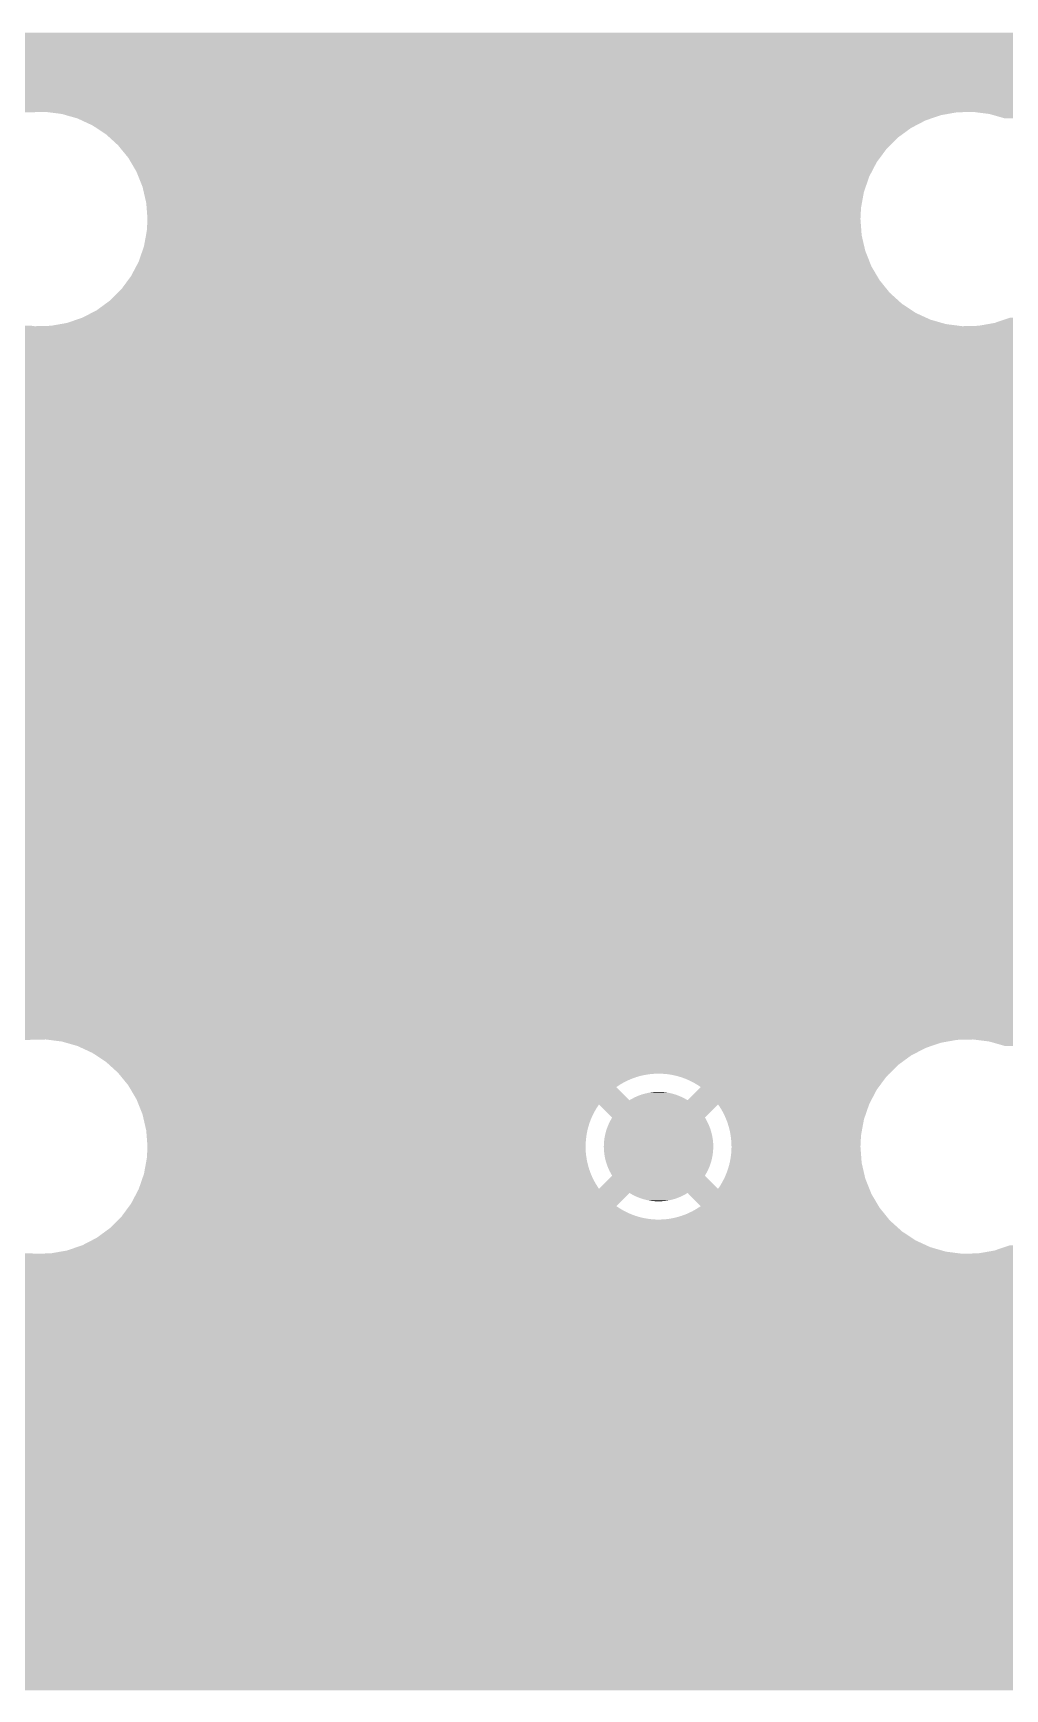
# Model space of a CAD drawing. Extents: x 295 to 953, y 10 to 290.
# Drawn here: x 586.59 to 607.34, y 219.27 to 254.63 of the extents above; entities that cross this region are included whole.
import ezdxf

# ---------------------------------------------------------------- set-up
doc = ezdxf.new("R2010")
doc.units = 0
doc.header["$LTSCALE"] = 5
doc.header["$MEASUREMENT"] = 0
doc.layers.add('GND1', color=7, linetype='CONTINUOUS')

msp = doc.modelspace()

# ---------------------------------------------------------------- linework, layer by layer
at = {"layer": 'GND1'}
for points in [[(524.78, 254.62), (524.78, 254.646), (636.612, 254.62), (636.699, 254.646)], [(524.78, 254.59), (524.78, 254.62), (636.526, 254.59), (636.612, 254.62)], [(524.78, 254.554), (524.78, 254.59), (636.443, 254.554), (636.526, 254.59)], [(524.78, 254.514), (524.78, 254.554), (636.362, 254.514), (636.443, 254.554)], [(524.78, 254.469), (524.78, 254.514), (636.283, 254.469), (636.362, 254.514)], [(524.78, 254.42), (524.78, 254.469), (636.207, 254.42), (636.283, 254.469)], [(524.78, 254.409), (524.78, 254.42), (636.192, 254.409), (636.207, 254.42)], [(524.78, 254.128), (524.78, 254.409), (636.473, 254.128), (636.192, 254.409)], [(524.78, 254.109), (524.78, 254.128), (658.435, 254.109), (658.591, 254.128)], [(524.78, 254.04), (524.78, 254.109), (658.171, 254.04), (658.435, 254.109)], [(524.78, 253.965), (524.78, 254.04), (635.773, 253.965), (635.823, 254.04)], [(524.78, 253.887), (524.78, 253.965), (635.727, 253.887), (635.773, 253.965)], [(524.78, 253.806), (524.78, 253.887), (635.685, 253.806), (635.727, 253.887)], [(524.78, 253.723), (524.78, 253.806), (635.649, 253.723), (635.685, 253.806)], [(524.78, 253.638), (524.78, 253.723), (635.617, 253.638), (635.649, 253.723)], [(524.78, 253.551), (524.78, 253.638), (635.591, 253.551), (635.617, 253.638)], [(524.78, 253.487), (524.78, 253.551), (635.575, 253.487), (635.591, 253.551)], [(539.087, 253.463), (538.963, 253.487), (635.569, 253.463), (635.575, 253.487)], [(539.208, 253.439), (539.087, 253.463), (635.565, 253.439), (635.569, 253.463)], [(539.36, 253.373), (539.208, 253.439), (635.553, 253.373), (635.565, 253.439)], [(539.437, 253.341), (539.36, 253.373), (635.549, 253.341), (635.553, 253.373)], [(539.517, 253.283), (539.437, 253.341), (635.542, 253.283), (635.549, 253.341)], [(539.64, 253.196), (539.517, 253.283), (635.536, 253.196), (635.542, 253.283)], [(539.643, 253.193), (539.64, 253.196), (635.536, 253.193), (635.536, 253.196)], [(539.726, 253.102), (539.643, 253.193), (635.536, 253.102), (635.536, 253.193)], [(539.808, 253.012), (539.726, 253.102), (635.54, 253.012), (635.536, 253.102)], [(539.844, 252.95), (539.809, 253.012), (635.547, 252.95), (635.54, 253.012)], [(573.714, 252.942), (573.65, 252.95), (586.51, 252.942), (586.858, 252.95)], [(586.922, 252.942), (586.858, 252.95), (606.322, 252.942), (606.67, 252.95)], [(587.202, 252.906), (586.922, 252.942), (606.119, 252.906), (606.322, 252.942)], [(587.288, 252.881), (587.202, 252.906), (605.98, 252.881), (606.119, 252.906)], [(587.537, 252.81), (587.288, 252.881), (605.77, 252.81), (605.98, 252.881)], [(606.894, 252.921), (606.67, 252.95), (635.55, 252.921), (635.547, 252.95)], [(607.014, 252.906), (606.894, 252.921), (635.553, 252.906), (635.55, 252.921)], [(607.272, 252.832), (607.014, 252.906), (635.566, 252.832), (635.553, 252.906)], [(587.625, 252.769), (587.537, 252.81), (605.65, 252.769), (605.77, 252.81)], [(587.852, 252.664), (587.625, 252.769), (605.449, 252.664), (605.65, 252.769)], [(587.936, 252.609), (587.852, 252.664), (605.342, 252.609), (605.449, 252.664)], [(588.142, 252.473), (587.936, 252.609), (605.156, 252.473), (605.342, 252.609)], [(607.349, 252.81), (607.272, 252.832), (635.571, 252.81), (635.566, 252.832)], [(588.219, 252.404), (588.142, 252.473), (605.061, 252.404), (605.156, 252.473)], [(588.4, 252.239), (588.219, 252.404), (604.896, 252.239), (605.061, 252.404)], [(588.466, 252.158), (588.4, 252.239), (604.815, 252.158), (604.896, 252.239)], [(588.62, 251.97), (588.466, 252.158), (604.676, 251.97), (604.815, 252.158)], [(588.674, 251.879), (588.62, 251.97), (604.608, 251.879), (604.676, 251.97)], [(588.796, 251.67), (588.674, 251.879), (604.499, 251.67), (604.608, 251.879)], [(588.836, 251.571), (588.796, 251.67), (604.447, 251.571), (604.499, 251.67)], [(588.925, 251.347), (588.836, 251.571), (604.37, 251.347), (604.447, 251.571)], [(588.949, 251.242), (588.925, 251.347), (604.333, 251.242), (604.37, 251.347)], [(589.003, 251.009), (588.949, 251.242), (604.291, 251.009), (604.333, 251.242)], [(589.012, 250.9), (589.003, 251.009), (604.271, 250.9), (604.291, 251.009)], [(589.03, 250.662), (589.012, 250.9), (604.259, 250.662), (604.271, 250.9)], [(588.998, 250.315), (589.017, 250.424), (604.285, 250.315), (604.277, 250.424)], [(589.017, 250.424), (589.03, 250.662), (604.277, 250.424), (604.259, 250.662)], [(588.919, 249.976), (588.955, 250.082), (604.364, 249.976), (604.339, 250.082)], [(588.955, 250.082), (588.998, 250.315), (604.339, 250.082), (604.285, 250.315)], [(588.79, 249.653), (588.842, 249.753), (604.492, 249.653), (604.453, 249.753)], [(588.842, 249.753), (588.919, 249.976), (604.453, 249.753), (604.364, 249.976)], [(588.474, 249.165), (588.613, 249.354), (604.822, 249.165), (604.669, 249.354)], [(588.613, 249.354), (588.68, 249.445), (604.669, 249.354), (604.615, 249.445)], [(588.68, 249.445), (588.79, 249.653), (604.615, 249.445), (604.492, 249.653)], [(588.227, 248.92), (588.392, 249.084), (605.07, 248.92), (604.888, 249.084)], [(588.392, 249.084), (588.474, 249.165), (604.888, 249.084), (604.822, 249.165)], [(587.638, 248.554), (587.84, 248.659), (605.664, 248.554), (605.436, 248.659)], [(587.84, 248.659), (587.947, 248.715), (605.436, 248.659), (605.352, 248.715)], [(587.947, 248.715), (588.133, 248.851), (605.352, 248.715), (605.146, 248.851)], [(588.133, 248.851), (588.227, 248.92), (605.146, 248.851), (605.07, 248.92)], [(531.002, 248.138), (530.905, 248.373), (617.137, 248.138), (617.286, 248.373)], [(573.411, 248.373), (573.759, 248.382), (586.619, 248.373), (586.555, 248.382)], [(586.619, 248.373), (586.967, 248.382), (606.431, 248.373), (606.367, 248.382)], [(586.967, 248.382), (587.17, 248.418), (606.367, 248.382), (606.086, 248.418)], [(587.17, 248.418), (587.309, 248.442), (606.086, 248.418), (606, 248.442)], [(587.309, 248.442), (587.519, 248.514), (606, 248.442), (605.752, 248.514)], [(587.519, 248.514), (587.638, 248.554), (605.752, 248.514), (605.664, 248.554)], [(606.431, 248.373), (606.779, 248.382), (617.286, 248.373), (617.291, 248.382)], [(606.779, 248.382), (607.121, 248.442), (617.291, 248.382), (617.329, 248.442)], [(607.121, 248.442), (607.271, 248.493), (617.329, 248.442), (617.361, 248.493)], [(607.271, 248.493), (607.45, 248.554), (617.361, 248.493), (617.412, 248.554)], [(531.008, 248.124), (531.002, 248.138), (617.13, 248.124), (617.137, 248.138)], [(531.086, 247.795), (531.008, 248.124), (616.977, 247.795), (617.13, 248.124)], [(531.089, 247.758), (531.086, 247.795), (616.959, 247.758), (616.977, 247.795)], [(531.113, 247.459), (531.089, 247.758), (616.863, 247.459), (616.959, 247.758)], [(531.082, 247.096), (531.104, 247.358), (616.781, 247.096), (616.83, 247.358)], [(531.104, 247.358), (531.113, 247.459), (616.83, 247.358), (616.863, 247.459)], [(530.999, 246.768), (531.044, 246.945), (616.741, 246.768), (616.752, 246.945)], [(531.044, 246.945), (531.082, 247.096), (616.752, 246.945), (616.781, 247.096)], [(530.867, 246.458), (530.899, 246.534), (616.732, 246.458), (616.727, 246.534)], [(530.899, 246.534), (530.999, 246.768), (616.727, 246.534), (616.741, 246.768)], [(530.638, 246.115), (530.688, 246.172), (616.753, 246.115), (616.75, 246.172)], [(530.688, 246.172), (530.867, 246.458), (616.75, 246.172), (616.732, 246.458)], [(530.21, 245.703), (530.466, 245.918), (616.832, 245.703), (616.791, 245.918)], [(530.466, 245.918), (530.638, 246.115), (616.791, 245.918), (616.753, 246.115)], [(529.605, 245.4), (529.918, 245.527), (616.931, 245.4), (616.889, 245.527)], [(529.918, 245.527), (530.207, 245.701), (616.889, 245.527), (616.833, 245.701)], [(530.207, 245.701), (530.21, 245.703), (616.833, 245.701), (616.832, 245.703)], [(524.78, 244.923), (524.78, 245.299), (617.141, 244.923), (616.964, 245.299)], [(528.94, 245.299), (528.993, 245.303), (616.964, 245.299), (616.962, 245.303)], [(528.993, 245.303), (529.276, 245.324), (616.962, 245.303), (616.955, 245.324)], [(529.276, 245.324), (529.605, 245.4), (616.955, 245.324), (616.931, 245.4)], [(524.78, 244.569), (524.78, 244.923), (617.366, 244.569), (617.141, 244.923)], [(524.78, 244.245), (524.78, 244.569), (617.634, 244.245), (617.366, 244.569)], [(524.78, 243.958), (524.78, 244.245), (617.94, 243.958), (617.634, 244.245)], [(524.78, 243.845), (524.78, 243.958), (618.096, 243.845), (617.94, 243.958)], [(582.938, 243.809), (582.665, 243.845), (618.146, 243.809), (618.096, 243.845)], [(583.199, 243.721), (582.938, 243.809), (618.268, 243.721), (618.146, 243.809)], [(583.215, 243.712), (583.199, 243.721), (618.28, 243.712), (618.268, 243.721)], [(583.439, 243.585), (583.215, 243.712), (618.511, 243.585), (618.28, 243.712)], [(583.526, 243.509), (583.439, 243.585), (618.648, 243.509), (618.511, 243.585)], [(583.648, 243.405), (583.526, 243.509), (618.912, 243.405), (618.648, 243.509)], [(583.688, 243.355), (583.648, 243.405), (619.039, 243.355), (618.912, 243.405)], [(583.77, 243.251), (583.688, 243.355), (619.446, 243.251), (619.039, 243.355)], [(583.812, 243.199), (583.77, 243.251), (619.863, 243.199), (619.446, 243.251)], [(583.819, 243.19), (583.812, 243.199), (644.055, 243.19), (644.049, 243.199)], [(583.829, 243.171), (583.819, 243.19), (644.067, 243.171), (644.055, 243.19)], [(583.837, 243.156), (583.829, 243.171), (644.078, 243.156), (644.067, 243.171)], [(583.869, 243.094), (583.837, 243.156), (656.044, 243.094), (656.063, 243.156)], [(583.882, 243.068), (583.869, 243.094), (656.038, 243.068), (656.044, 243.094)], [(583.946, 242.945), (583.882, 243.068), (644.605, 242.945), (644.728, 243.068)], [(583.993, 242.787), (583.946, 242.945), (644.447, 242.787), (644.605, 242.945)], [(584.008, 242.737), (583.993, 242.787), (644.522, 242.737), (644.447, 242.787)], [(584.021, 242.691), (584.008, 242.737), (644.6, 242.691), (644.522, 242.737)], [(584.024, 242.681), (584.021, 242.691), (644.619, 242.681), (644.6, 242.691)], [(584.027, 242.649), (584.024, 242.681), (644.681, 242.649), (644.619, 242.681)], [(584.031, 242.613), (584.027, 242.649), (644.764, 242.613), (644.681, 242.649)], [(584.034, 242.581), (584.031, 242.613), (644.849, 242.581), (644.764, 242.613)], [(584.036, 242.555), (584.034, 242.581), (644.936, 242.555), (644.849, 242.581)], [(584.038, 242.533), (584.036, 242.555), (645.024, 242.533), (644.936, 242.555)], [(584.04, 242.517), (584.038, 242.533), (645.114, 242.517), (645.024, 242.533)], [(584.038, 242.248), (584.046, 242.298), (655.928, 242.248), (655.929, 242.298)], [(584.041, 242.506), (584.04, 242.517), (645.204, 242.506), (645.114, 242.517)], [(584.041, 242.5), (584.041, 242.506), (645.294, 242.5), (645.204, 242.506)], [(584.042, 242.5), (584.041, 242.5), (645.385, 242.5), (645.294, 242.5)], [(584.045, 242.46), (584.042, 242.5), (655.936, 242.46), (655.939, 242.5)], [(584.05, 242.407), (584.045, 242.46), (655.933, 242.407), (655.936, 242.46)], [(584.046, 242.298), (584.048, 242.332), (655.929, 242.298), (655.93, 242.332)], [(584.048, 242.332), (584.05, 242.407), (655.93, 242.332), (655.933, 242.407)], [(583.937, 241.863), (583.986, 241.991), (655.952, 241.863), (655.939, 241.991)], [(583.986, 241.991), (583.999, 242.027), (655.939, 241.991), (655.937, 242.027)], [(583.999, 242.027), (584.015, 242.12), (655.937, 242.027), (655.931, 242.12)], [(584.015, 242.12), (584.038, 242.248), (655.931, 242.12), (655.928, 242.248)], [(583.757, 241.535), (583.802, 241.609), (656.011, 241.535), (655.994, 241.609)], [(583.802, 241.609), (583.881, 241.736), (655.994, 241.609), (655.971, 241.736)], [(583.881, 241.736), (583.902, 241.769), (655.971, 241.736), (655.966, 241.769)], [(583.902, 241.769), (583.937, 241.863), (655.966, 241.769), (655.952, 241.863)], [(583.348, 241.17), (583.439, 241.237), (656.12, 241.17), (656.096, 241.237)], [(583.439, 241.237), (583.57, 241.333), (656.096, 241.237), (656.065, 241.333)], [(583.57, 241.333), (583.594, 241.36), (656.065, 241.333), (656.057, 241.36)], [(583.594, 241.36), (583.709, 241.484), (656.057, 241.36), (656.023, 241.484)], [(583.709, 241.484), (583.757, 241.535), (656.023, 241.484), (656.011, 241.535)], [(531.096, 240.765), (531.106, 240.88), (656.301, 240.765), (656.243, 240.88)], [(531.106, 240.88), (531.113, 240.961), (656.243, 240.88), (656.206, 240.961)], [(531.113, 240.961), (531.112, 240.968), (656.206, 240.961), (656.202, 240.968)], [(582.557, 240.968), (582.832, 240.984), (656.202, 240.968), (656.195, 240.984)], [(582.832, 240.984), (582.881, 240.997), (656.195, 240.984), (656.189, 240.997)], [(582.881, 240.997), (583.098, 241.052), (656.189, 240.997), (656.166, 241.052)], [(583.098, 241.052), (583.233, 241.116), (656.166, 241.052), (656.14, 241.116)], [(583.233, 241.116), (583.348, 241.17), (656.14, 241.116), (656.12, 241.17)], [(531.03, 240.392), (531.082, 240.597), (676.635, 240.392), (676.814, 240.597)], [(531.082, 240.597), (531.086, 240.646), (676.814, 240.597), (676.856, 240.646)], [(531.086, 240.646), (531.09, 240.692), (676.856, 240.646), (676.911, 240.692)], [(531.09, 240.692), (531.096, 240.765), (656.342, 240.692), (656.301, 240.765)], [(530.867, 239.96), (530.943, 240.138), (657.944, 239.96), (658.122, 240.138)], [(530.943, 240.138), (530.999, 240.27), (676.475, 240.138), (676.558, 240.27)], [(530.999, 240.27), (531.03, 240.392), (676.558, 240.27), (676.635, 240.392)], [(530.688, 239.674), (530.867, 239.96), (657.658, 239.674), (657.944, 239.96)], [(530.466, 239.419), (530.504, 239.463), (657.711, 239.419), (657.622, 239.463)], [(530.504, 239.463), (530.558, 239.525), (657.622, 239.463), (657.509, 239.525)], [(530.558, 239.525), (530.688, 239.674), (657.509, 239.525), (657.658, 239.674)], [(529.918, 239.028), (530.045, 239.105), (676.215, 239.028), (676.209, 239.105)], [(530.045, 239.105), (530.056, 239.112), (676.209, 239.105), (676.21, 239.112)], [(530.056, 239.112), (530.058, 239.113), (659.11, 239.112), (658.982, 239.113)], [(530.058, 239.113), (530.068, 239.119), (658.982, 239.113), (658.853, 239.119)], [(530.068, 239.119), (530.087, 239.13), (658.853, 239.119), (658.725, 239.13)], [(530.087, 239.13), (530.114, 239.147), (658.725, 239.13), (658.597, 239.147)], [(530.114, 239.147), (530.151, 239.168), (658.597, 239.147), (658.47, 239.168)], [(530.151, 239.168), (530.196, 239.195), (658.47, 239.168), (658.345, 239.195)], [(530.196, 239.195), (530.207, 239.202), (658.345, 239.195), (658.317, 239.202)], [(530.207, 239.202), (530.237, 239.227), (658.317, 239.202), (658.22, 239.227)], [(530.237, 239.227), (530.282, 239.265), (658.22, 239.227), (658.097, 239.265)], [(530.282, 239.265), (530.332, 239.307), (658.097, 239.265), (657.975, 239.307)], [(530.332, 239.307), (530.388, 239.354), (657.975, 239.307), (657.855, 239.354)], [(530.388, 239.354), (530.45, 239.406), (657.855, 239.354), (657.738, 239.406)], [(530.45, 239.406), (530.466, 239.419), (657.738, 239.406), (657.711, 239.419)], [(524.78, 238.768), (524.78, 238.801), (676.236, 238.768), (676.233, 238.801)], [(524.78, 238.44), (524.78, 238.768), (676.314, 238.44), (676.236, 238.768)], [(528.94, 238.801), (529.276, 238.825), (676.233, 238.801), (676.231, 238.825)], [(529.276, 238.825), (529.605, 238.902), (676.231, 238.825), (676.225, 238.902)], [(529.605, 238.902), (529.918, 239.028), (676.225, 238.902), (676.215, 239.028)], [(524.78, 238.174), (524.78, 238.44), (676.424, 238.174), (676.314, 238.44)], [(524.78, 238.173), (524.78, 238.174), (619.855, 238.173), (620.275, 238.174)], [(524.78, 238.12), (524.78, 238.173), (619.438, 238.12), (619.855, 238.173)], [(524.78, 238.015), (524.78, 238.12), (619.031, 238.015), (619.438, 238.12)], [(524.78, 237.86), (524.78, 238.015), (618.641, 237.86), (619.031, 238.015)], [(524.78, 237.657), (524.78, 237.86), (618.274, 237.657), (618.641, 237.86)], [(524.78, 237.41), (524.78, 237.657), (617.934, 237.41), (618.274, 237.657)], [(524.78, 237.122), (524.78, 237.41), (617.629, 237.122), (617.934, 237.41)], [(524.78, 236.798), (524.78, 237.122), (617.361, 236.798), (617.629, 237.122)], [(524.78, 236.622), (524.78, 236.798), (617.25, 236.622), (617.361, 236.798)], [(529.303, 236.593), (528.967, 236.622), (617.232, 236.593), (617.25, 236.622)], [(529.631, 236.513), (529.303, 236.593), (617.181, 236.513), (617.232, 236.593)], [(529.798, 236.443), (529.631, 236.513), (617.137, 236.443), (617.181, 236.513)], [(529.942, 236.382), (529.798, 236.443), (617.109, 236.382), (617.137, 236.443)], [(530.229, 236.204), (529.942, 236.382), (617.026, 236.204), (617.109, 236.382)], [(530.395, 236.062), (530.229, 236.204), (616.959, 236.062), (617.026, 236.204)], [(530.485, 235.984), (530.395, 236.062), (616.934, 235.984), (616.959, 236.062)], [(530.704, 235.727), (530.485, 235.984), (616.851, 235.727), (616.934, 235.984)], [(530.743, 235.663), (530.704, 235.727), (616.83, 235.663), (616.851, 235.727)], [(530.879, 235.439), (530.743, 235.663), (616.788, 235.439), (616.83, 235.663)], [(530.926, 235.326), (530.879, 235.439), (616.767, 235.326), (616.788, 235.439)], [(542.51, 235.278), (542.265, 235.326), (616.758, 235.278), (616.767, 235.326)], [(542.575, 235.25), (542.51, 235.278), (616.752, 235.25), (616.758, 235.278)], [(542.739, 235.18), (542.575, 235.25), (616.748, 235.18), (616.752, 235.25)], [(542.942, 235.035), (542.739, 235.18), (616.739, 235.035), (616.748, 235.18)], [(543.11, 234.851), (542.942, 235.035), (616.728, 234.851), (616.739, 235.035)], [(543.118, 234.839), (543.11, 234.851), (616.727, 234.839), (616.728, 234.851)], [(543.236, 234.636), (543.118, 234.839), (616.74, 234.636), (616.727, 234.839)], [(543.307, 234.419), (543.236, 234.636), (616.753, 234.419), (616.74, 234.636)], [(543.314, 234.4), (543.307, 234.419), (616.757, 234.4), (616.753, 234.419)], [(543.34, 234.152), (543.314, 234.4), (616.805, 234.152), (616.757, 234.4)], [(543.327, 234.007), (543.34, 234.152), (616.832, 234.007), (616.805, 234.152)], [(543.252, 233.706), (543.322, 233.945), (616.93, 233.706), (616.852, 233.945)], [(543.322, 233.945), (543.327, 234.007), (616.852, 233.945), (616.832, 234.007)], [(543.063, 233.403), (543.093, 233.438), (611.811, 233.403), (611.877, 233.438)], [(543.093, 233.438), (543.118, 233.467), (611.877, 233.438), (611.945, 233.467)], [(543.118, 233.467), (543.134, 233.486), (611.945, 233.467), (611.997, 233.486)], [(543.134, 233.486), (543.137, 233.492), (611.997, 233.486), (612.014, 233.492)], [(543.137, 233.492), (543.148, 233.512), (612.014, 233.492), (612.086, 233.512)], [(543.148, 233.512), (543.156, 233.527), (612.086, 233.512), (612.159, 233.527)], [(543.156, 233.527), (543.161, 233.536), (612.159, 233.527), (612.232, 233.536)], [(543.161, 233.536), (543.164, 233.541), (612.232, 233.536), (612.306, 233.541)], [(543.164, 233.541), (543.2, 233.608), (616.994, 233.541), (616.962, 233.608)], [(543.2, 233.608), (543.252, 233.706), (616.962, 233.608), (616.93, 233.706)], [(542.76, 233.138), (542.775, 233.145), (617.198, 233.138), (617.193, 233.145)], [(542.775, 233.145), (542.794, 233.16), (617.193, 233.145), (617.184, 233.16)], [(542.794, 233.16), (542.973, 233.297), (611.913, 233.16), (611.776, 233.297)], [(542.973, 233.297), (543.016, 233.348), (611.776, 233.297), (611.725, 233.348)], [(543.016, 233.348), (543.03, 233.364), (611.725, 233.348), (611.748, 233.364)], [(543.03, 233.364), (543.063, 233.403), (611.748, 233.364), (611.811, 233.403)], [(573.714, 233.13), (573.65, 233.138), (586.51, 233.13), (586.858, 233.138)], [(586.922, 233.13), (586.858, 233.138), (606.322, 233.13), (606.67, 233.138)], [(587.202, 233.094), (586.922, 233.13), (606.119, 233.094), (606.322, 233.13)], [(587.288, 233.069), (587.202, 233.094), (605.98, 233.069), (606.119, 233.094)], [(587.537, 232.998), (587.288, 233.069), (605.77, 232.998), (605.98, 233.069)], [(606.93, 233.105), (606.67, 233.138), (617.219, 233.105), (617.198, 233.138)], [(607.014, 233.094), (606.93, 233.105), (611.475, 233.094), (611.482, 233.105)], [(607.192, 233.043), (607.014, 233.094), (611.441, 233.043), (611.475, 233.094)], [(587.625, 232.957), (587.537, 232.998), (605.65, 232.957), (605.77, 232.998)], [(587.852, 232.852), (587.625, 232.957), (605.449, 232.852), (605.65, 232.957)], [(587.936, 232.797), (587.852, 232.852), (605.342, 232.797), (605.449, 232.852)], [(588.142, 232.661), (587.936, 232.797), (605.156, 232.661), (605.342, 232.797)], [(607.349, 232.998), (607.192, 233.043), (611.416, 232.998), (611.441, 233.043)], [(588.219, 232.592), (588.142, 232.661), (605.061, 232.592), (605.156, 232.661)], [(588.4, 232.427), (588.219, 232.592), (604.896, 232.427), (605.061, 232.592)], [(588.416, 232.408), (588.4, 232.427), (604.877, 232.408), (604.896, 232.427)], [(588.42, 232.403), (588.416, 232.408), (599.819, 232.403), (599.91, 232.408)], [(588.428, 232.393), (588.42, 232.403), (599.729, 232.393), (599.819, 232.403)], [(588.441, 232.378), (588.428, 232.393), (599.64, 232.378), (599.729, 232.393)], [(588.457, 232.358), (588.441, 232.378), (599.551, 232.358), (599.64, 232.378)], [(588.478, 232.332), (588.457, 232.358), (599.464, 232.332), (599.551, 232.358)], [(600.001, 232.407), (599.91, 232.408), (604.876, 232.407), (604.877, 232.408)], [(600.091, 232.402), (600.001, 232.407), (604.87, 232.402), (604.876, 232.407)], [(600.181, 232.391), (600.091, 232.402), (604.859, 232.391), (604.87, 232.402)], [(600.271, 232.374), (600.181, 232.391), (604.843, 232.374), (604.859, 232.391)], [(600.359, 232.353), (600.271, 232.374), (604.821, 232.353), (604.843, 232.374)], [(588.503, 232.301), (588.478, 232.332), (599.379, 232.301), (599.464, 232.332)], [(588.532, 232.266), (588.503, 232.301), (599.295, 232.266), (599.379, 232.301)], [(588.565, 232.226), (588.532, 232.266), (599.214, 232.226), (599.295, 232.266)], [(588.601, 232.181), (588.565, 232.226), (599.135, 232.181), (599.214, 232.226)], [(588.62, 232.158), (588.601, 232.181), (599.1, 232.158), (599.135, 232.181)], [(588.635, 232.131), (588.62, 232.158), (599.059, 232.131), (599.1, 232.158)], [(588.642, 232.121), (588.635, 232.131), (599.044, 232.121), (599.059, 232.131)], [(588.796, 231.858), (588.642, 232.121), (599.307, 231.858), (599.044, 232.121)], [(599.738, 232), (599.768, 232.004), (600.152, 232), (600.129, 232.004)], [(599.768, 232.004), (599.816, 232.011), (600.129, 232.004), (600.072, 232.011)], [(599.816, 232.011), (599.849, 232.014), (600.072, 232.011), (600.051, 232.014)], [(599.849, 232.014), (599.894, 232.018), (600.051, 232.014), (599.988, 232.018)], [(599.894, 232.018), (599.973, 232.018), (599.988, 232.018), (599.973, 232.018)], [(600.38, 232.346), (600.359, 232.353), (604.815, 232.346), (604.821, 232.353)], [(600.446, 232.326), (600.38, 232.346), (604.8, 232.326), (604.815, 232.346)], [(600.531, 232.295), (600.446, 232.326), (604.777, 232.295), (604.8, 232.326)], [(600.614, 232.258), (600.531, 232.295), (604.75, 232.258), (604.777, 232.295)], [(600.568, 231.84), (600.794, 232.067), (604.489, 231.84), (604.608, 232.067)], [(600.695, 232.217), (600.614, 232.258), (604.719, 232.217), (604.75, 232.258)], [(600.773, 232.171), (600.695, 232.217), (604.686, 232.171), (604.719, 232.217)], [(600.848, 232.121), (600.773, 232.171), (604.648, 232.121), (604.686, 232.171)], [(600.794, 232.067), (600.848, 232.121), (604.608, 232.067), (604.648, 232.121)], [(588.803, 231.84), (588.796, 231.858), (599.325, 231.84), (599.307, 231.858)], [(588.836, 231.759), (588.803, 231.84), (604.447, 231.759), (604.489, 231.84)], [(588.839, 231.752), (588.836, 231.759), (604.444, 231.752), (604.447, 231.759)], [(588.869, 231.676), (588.839, 231.752), (598.625, 231.676), (598.675, 231.752)], [(588.9, 231.598), (588.869, 231.676), (598.579, 231.598), (598.625, 231.676)], [(598.956, 231.471), (598.675, 231.752), (600.937, 231.471), (601.217, 231.752)], [(599.325, 231.84), (599.37, 231.867), (600.568, 231.84), (600.521, 231.867)], [(599.37, 231.867), (599.394, 231.879), (600.521, 231.867), (600.5, 231.879)], [(599.394, 231.879), (599.44, 231.903), (600.5, 231.879), (600.451, 231.903)], [(599.44, 231.903), (599.465, 231.914), (600.451, 231.903), (600.429, 231.914)], [(599.465, 231.914), (599.512, 231.935), (600.429, 231.914), (600.379, 231.935)], [(599.512, 231.935), (599.538, 231.944), (600.379, 231.935), (600.357, 231.944)], [(599.538, 231.944), (599.586, 231.962), (600.357, 231.944), (600.305, 231.962)], [(599.586, 231.962), (599.613, 231.969), (600.305, 231.962), (600.282, 231.969)], [(599.613, 231.969), (599.661, 231.983), (600.282, 231.969), (600.229, 231.983)], [(599.661, 231.983), (599.689, 231.989), (600.229, 231.983), (600.206, 231.989)], [(599.689, 231.989), (599.738, 232), (600.206, 231.989), (600.152, 232)], [(601.248, 231.707), (601.217, 231.752), (604.429, 231.707), (604.444, 231.752)], [(601.296, 231.63), (601.248, 231.707), (604.402, 231.63), (604.429, 231.707)], [(588.925, 231.535), (588.9, 231.598), (598.547, 231.535), (598.579, 231.598)], [(588.929, 231.517), (588.925, 231.535), (598.538, 231.517), (598.547, 231.535)], [(588.948, 231.434), (588.929, 231.517), (598.501, 231.434), (598.538, 231.517)], [(588.968, 231.349), (588.948, 231.434), (598.47, 231.349), (598.501, 231.434)], [(588.988, 231.262), (588.968, 231.349), (598.443, 231.262), (598.47, 231.349)], [(598.852, 231.26), (598.872, 231.309), (601.04, 231.26), (601.021, 231.309)], [(598.872, 231.309), (598.882, 231.333), (601.021, 231.309), (601.01, 231.333)], [(598.882, 231.333), (598.905, 231.38), (601.01, 231.333), (600.988, 231.38)], [(598.905, 231.38), (598.917, 231.403), (600.988, 231.38), (600.975, 231.403)], [(598.917, 231.403), (598.943, 231.449), (600.975, 231.403), (600.95, 231.449)], [(598.943, 231.449), (598.956, 231.471), (600.95, 231.449), (600.936, 231.471)], [(598.956, 231.471), (598.956, 231.471), (600.936, 231.471), (600.937, 231.471)], [(601.339, 231.55), (601.296, 231.63), (604.375, 231.55), (604.402, 231.63)], [(601.377, 231.468), (601.339, 231.55), (604.346, 231.468), (604.375, 231.55)], [(601.392, 231.43), (601.377, 231.468), (604.333, 231.43), (604.346, 231.468)], [(601.411, 231.383), (601.392, 231.43), (604.325, 231.383), (604.333, 231.43)], [(601.439, 231.297), (601.411, 231.383), (604.309, 231.297), (604.325, 231.383)], [(601.463, 231.21), (601.439, 231.297), (604.293, 231.21), (604.309, 231.297)], [(589.003, 231.197), (588.988, 231.262), (598.427, 231.197), (598.443, 231.262)], [(589.005, 231.174), (589.003, 231.197), (598.422, 231.174), (598.427, 231.197)], [(589.012, 231.085), (589.005, 231.174), (598.406, 231.085), (598.422, 231.174)], [(589.019, 230.995), (589.012, 231.085), (598.395, 230.995), (598.406, 231.085)], [(589.026, 230.904), (589.019, 230.995), (598.389, 230.904), (598.395, 230.995)], [(598.781, 230.928), (598.782, 230.955), (601.113, 230.928), (601.11, 230.955)], [(598.782, 230.955), (598.789, 231.007), (601.11, 230.955), (601.105, 231.007)], [(598.789, 231.007), (598.792, 231.033), (601.105, 231.007), (601.1, 231.033)], [(598.792, 231.033), (598.802, 231.084), (601.1, 231.033), (601.091, 231.084)], [(598.802, 231.084), (598.807, 231.11), (601.091, 231.084), (601.085, 231.11)], [(598.807, 231.11), (598.82, 231.16), (601.085, 231.11), (601.073, 231.16)], [(598.82, 231.16), (598.827, 231.186), (601.073, 231.16), (601.065, 231.186)], [(598.827, 231.186), (598.843, 231.235), (601.065, 231.186), (601.05, 231.235)], [(598.843, 231.235), (598.852, 231.26), (601.05, 231.235), (601.04, 231.26)], [(601.481, 231.121), (601.463, 231.21), (604.277, 231.121), (604.293, 231.21)], [(601.486, 231.088), (601.481, 231.121), (604.271, 231.088), (604.277, 231.121)], [(601.494, 231.031), (601.486, 231.088), (604.268, 231.031), (604.271, 231.088)], [(601.502, 230.94), (601.494, 231.031), (604.263, 230.94), (604.268, 231.031)], [(601.505, 230.85), (601.502, 230.94), (604.259, 230.85), (604.263, 230.94)], [(589.005, 230.543), (589.017, 230.612), (598.418, 230.543), (598.407, 230.612)], [(589.017, 230.612), (589.019, 230.633), (598.407, 230.612), (598.403, 230.633)], [(589.019, 230.633), (589.023, 230.723), (598.403, 230.633), (598.393, 230.723)], [(589.023, 230.723), (589.028, 230.814), (598.393, 230.723), (598.388, 230.814)], [(589.03, 230.85), (589.026, 230.904), (598.388, 230.85), (598.389, 230.904)], [(589.028, 230.814), (589.03, 230.85), (598.388, 230.814), (598.388, 230.85)], [(598.777, 230.85), (598.778, 230.876), (601.115, 230.85), (601.114, 230.876)], [(598.778, 230.824), (598.777, 230.85), (601.115, 230.824), (601.115, 230.85)], [(598.778, 230.876), (598.781, 230.928), (601.114, 230.876), (601.113, 230.928)], [(598.78, 230.771), (598.778, 230.824), (601.112, 230.771), (601.115, 230.824)], [(598.783, 230.745), (598.78, 230.771), (601.11, 230.745), (601.112, 230.771)], [(598.788, 230.693), (598.783, 230.745), (601.104, 230.693), (601.11, 230.745)], [(598.792, 230.667), (598.788, 230.693), (601.101, 230.667), (601.104, 230.693)], [(598.801, 230.616), (598.792, 230.667), (601.091, 230.616), (601.101, 230.667)], [(598.807, 230.59), (598.801, 230.616), (601.086, 230.59), (601.091, 230.616)], [(598.819, 230.539), (598.807, 230.59), (601.073, 230.539), (601.086, 230.59)], [(601.471, 230.525), (601.487, 230.615), (604.283, 230.525), (604.277, 230.615)], [(601.487, 230.615), (601.498, 230.705), (604.277, 230.615), (604.27, 230.705)], [(601.498, 230.705), (601.504, 230.795), (604.27, 230.705), (604.263, 230.795)], [(601.504, 230.795), (601.505, 230.85), (604.263, 230.795), (604.259, 230.85)], [(588.931, 230.199), (588.955, 230.27), (598.53, 230.199), (598.5, 230.27)], [(588.955, 230.27), (588.958, 230.282), (598.5, 230.27), (598.495, 230.282)], [(588.958, 230.282), (588.973, 230.368), (598.495, 230.282), (598.464, 230.368)], [(588.973, 230.368), (588.989, 230.455), (598.464, 230.368), (598.439, 230.455)], [(588.989, 230.455), (589.005, 230.543), (598.439, 230.455), (598.418, 230.543)], [(598.827, 230.514), (598.819, 230.539), (601.066, 230.514), (601.073, 230.539)], [(598.843, 230.464), (598.827, 230.514), (601.049, 230.464), (601.066, 230.514)], [(598.852, 230.44), (598.843, 230.464), (601.041, 230.44), (601.049, 230.464)], [(598.871, 230.391), (598.852, 230.44), (601.021, 230.391), (601.041, 230.44)], [(598.882, 230.367), (598.871, 230.391), (601.011, 230.367), (601.021, 230.391)], [(598.904, 230.32), (598.882, 230.367), (600.987, 230.32), (601.011, 230.367)], [(598.917, 230.297), (598.904, 230.32), (600.976, 230.297), (600.987, 230.32)], [(598.942, 230.251), (598.917, 230.297), (600.949, 230.251), (600.976, 230.297)], [(598.956, 230.229), (598.942, 230.251), (600.936, 230.229), (600.949, 230.251)], [(601.355, 230.182), (601.391, 230.265), (604.359, 230.182), (604.34, 230.265)], [(601.391, 230.265), (601.423, 230.351), (604.34, 230.265), (604.32, 230.351)], [(601.423, 230.351), (601.449, 230.437), (604.32, 230.351), (604.3, 230.437)], [(601.449, 230.437), (601.465, 230.503), (604.3, 230.437), (604.285, 230.503)], [(601.465, 230.503), (601.471, 230.525), (604.285, 230.503), (604.283, 230.525)], [(588.799, 229.86), (588.842, 229.941), (604.485, 229.86), (604.453, 229.941)], [(588.842, 229.941), (588.844, 229.948), (604.453, 229.941), (604.45, 229.948)], [(588.844, 229.948), (588.849, 229.963), (598.675, 229.948), (598.665, 229.963)], [(588.849, 229.963), (588.876, 230.039), (598.665, 229.963), (598.615, 230.039)], [(588.876, 230.039), (588.903, 230.118), (598.615, 230.039), (598.57, 230.118)], [(588.903, 230.118), (588.931, 230.199), (598.57, 230.118), (598.53, 230.199)], [(598.675, 229.948), (598.956, 230.228), (601.217, 229.948), (600.937, 230.228)], [(598.956, 230.228), (598.956, 230.229), (600.937, 230.228), (600.936, 230.229)], [(601.217, 229.948), (601.268, 230.023), (604.45, 229.948), (604.42, 230.023)], [(601.268, 230.023), (601.313, 230.102), (604.42, 230.023), (604.389, 230.102)], [(601.313, 230.102), (601.346, 230.164), (604.389, 230.102), (604.364, 230.164)], [(601.346, 230.164), (601.355, 230.182), (604.364, 230.164), (604.359, 230.182)], [(588.569, 229.483), (588.603, 229.529), (599.198, 229.483), (599.12, 229.529)], [(588.603, 229.529), (588.64, 229.579), (599.12, 229.529), (599.044, 229.579)], [(588.64, 229.579), (588.68, 229.633), (599.044, 229.579), (599.099, 229.633)], [(588.68, 229.633), (588.799, 229.86), (599.099, 229.633), (599.325, 229.86)], [(599.371, 229.833), (599.325, 229.86), (600.522, 229.833), (600.568, 229.86)], [(599.393, 229.82), (599.371, 229.833), (600.498, 229.82), (600.522, 229.833)], [(599.441, 229.796), (599.393, 229.82), (600.453, 229.796), (600.498, 229.82)], [(599.463, 229.785), (599.441, 229.796), (600.428, 229.785), (600.453, 229.796)], [(599.513, 229.765), (599.463, 229.785), (600.381, 229.765), (600.428, 229.785)], [(599.536, 229.755), (599.513, 229.765), (600.355, 229.755), (600.381, 229.765)], [(599.587, 229.738), (599.536, 229.755), (600.307, 229.738), (600.355, 229.755)], [(599.61, 229.73), (599.587, 229.738), (600.28, 229.73), (600.307, 229.738)], [(599.663, 229.716), (599.61, 229.73), (600.231, 229.716), (600.28, 229.73)], [(599.686, 229.71), (599.663, 229.716), (600.203, 229.71), (600.231, 229.716)], [(599.741, 229.7), (599.686, 229.71), (600.155, 229.7), (600.203, 229.71)], [(599.764, 229.695), (599.741, 229.7), (600.125, 229.695), (600.155, 229.7)], [(599.82, 229.688), (599.764, 229.695), (600.077, 229.688), (600.125, 229.695)], [(599.842, 229.686), (599.82, 229.688), (600.043, 229.686), (600.077, 229.688)], [(599.904, 229.682), (599.842, 229.686), (599.999, 229.682), (600.043, 229.686)], [(599.92, 229.681), (599.904, 229.682), (599.92, 229.681), (599.999, 229.682)], [(600.586, 229.841), (600.568, 229.86), (604.492, 229.841), (604.485, 229.86)], [(600.848, 229.579), (600.586, 229.841), (604.647, 229.579), (604.492, 229.841)], [(600.757, 229.519), (600.792, 229.542), (604.687, 229.519), (604.669, 229.542)], [(600.792, 229.542), (600.833, 229.568), (604.669, 229.542), (604.653, 229.568)], [(600.833, 229.568), (600.848, 229.579), (604.653, 229.568), (604.647, 229.579)], [(588.227, 229.108), (588.392, 229.272), (605.07, 229.108), (604.888, 229.272)], [(588.392, 229.272), (588.412, 229.292), (604.888, 229.272), (604.872, 229.292)], [(588.412, 229.292), (588.418, 229.298), (599.892, 229.292), (599.801, 229.298)], [(588.412, 229.292), (588.412, 229.292), (599.982, 229.292), (599.892, 229.292)], [(588.418, 229.298), (588.429, 229.309), (599.801, 229.298), (599.711, 229.309)], [(588.429, 229.309), (588.446, 229.325), (599.711, 229.309), (599.622, 229.325)], [(588.446, 229.325), (588.467, 229.347), (599.622, 229.325), (599.534, 229.347)], [(588.467, 229.347), (588.474, 229.353), (599.534, 229.347), (599.513, 229.353)], [(588.474, 229.353), (588.489, 229.373), (599.513, 229.353), (599.447, 229.373)], [(588.489, 229.373), (588.512, 229.405), (599.447, 229.373), (599.362, 229.405)], [(588.512, 229.405), (588.539, 229.441), (599.362, 229.405), (599.279, 229.441)], [(588.539, 229.441), (588.569, 229.483), (599.279, 229.441), (599.198, 229.483)], [(599.982, 229.292), (600.073, 229.296), (604.872, 229.292), (604.868, 229.296)], [(600.073, 229.296), (600.163, 229.306), (604.868, 229.296), (604.86, 229.306)], [(600.163, 229.306), (600.253, 229.322), (604.86, 229.306), (604.848, 229.322)], [(600.253, 229.322), (600.341, 229.342), (604.848, 229.322), (604.831, 229.342)], [(600.341, 229.342), (600.428, 229.368), (604.831, 229.342), (604.81, 229.368)], [(600.428, 229.368), (600.514, 229.398), (604.81, 229.368), (604.786, 229.398)], [(600.514, 229.398), (600.597, 229.434), (604.786, 229.398), (604.757, 229.434)], [(600.597, 229.434), (600.678, 229.474), (604.757, 229.434), (604.724, 229.474)], [(600.678, 229.474), (600.757, 229.519), (604.724, 229.474), (604.687, 229.519)], [(587.638, 228.742), (587.84, 228.847), (605.664, 228.742), (605.436, 228.847)], [(587.84, 228.847), (587.947, 228.903), (605.436, 228.847), (605.352, 228.903)], [(587.947, 228.903), (588.133, 229.039), (605.352, 228.903), (605.146, 229.039)], [(588.133, 229.039), (588.227, 229.108), (605.146, 229.039), (605.07, 229.108)], [(542.942, 228.431), (542.759, 228.561), (672.242, 228.431), (672.254, 228.561)], [(573.411, 228.561), (573.759, 228.57), (586.619, 228.561), (586.555, 228.57)], [(586.619, 228.561), (586.967, 228.57), (606.431, 228.561), (606.367, 228.57)], [(586.967, 228.57), (587.17, 228.606), (606.367, 228.57), (606.086, 228.606)], [(587.17, 228.606), (587.309, 228.63), (606.086, 228.606), (606, 228.63)], [(587.309, 228.63), (587.519, 228.702), (606, 228.63), (605.752, 228.702)], [(587.519, 228.702), (587.638, 228.742), (605.752, 228.702), (605.664, 228.742)], [(606.431, 228.561), (606.779, 228.57), (672.254, 228.561), (672.254, 228.57)], [(606.779, 228.57), (606.838, 228.58), (672.254, 228.57), (672.255, 228.58)], [(606.838, 228.58), (607.121, 228.63), (672.255, 228.58), (672.27, 228.63)], [(607.121, 228.63), (607.45, 228.742), (672.27, 228.63), (672.302, 228.742)], [(542.995, 228.373), (542.942, 228.431), (672.237, 228.373), (672.242, 228.431)], [(543.11, 228.247), (542.995, 228.373), (672.25, 228.247), (672.237, 228.373)], [(543.181, 228.126), (543.11, 228.247), (672.263, 228.126), (672.25, 228.247)], [(543.236, 228.032), (543.181, 228.126), (672.294, 228.032), (672.263, 228.126)], [(543.283, 227.889), (543.236, 228.032), (672.341, 227.889), (672.294, 228.032)], [(543.314, 227.796), (543.283, 227.889), (672.396, 227.796), (672.341, 227.889)], [(543.327, 227.674), (543.314, 227.796), (672.467, 227.674), (672.396, 227.796)], [(543.322, 227.346), (543.335, 227.49), (672.838, 227.346), (672.635, 227.49)], [(543.34, 227.548), (543.327, 227.674), (672.582, 227.548), (672.467, 227.674)], [(543.335, 227.49), (543.34, 227.548), (672.635, 227.49), (672.582, 227.548)], [(543.134, 226.882), (543.252, 227.102), (848.376, 226.882), (848.376, 227.102)], [(543.252, 227.102), (543.281, 227.199), (848.376, 227.102), (848.376, 227.199)], [(543.281, 227.199), (543.295, 227.247), (673.312, 227.199), (673.067, 227.247)], [(543.295, 227.247), (543.322, 227.341), (673.067, 227.247), (672.849, 227.341)], [(543.322, 227.341), (543.322, 227.346), (672.849, 227.341), (672.838, 227.346)], [(542.973, 226.693), (543.134, 226.882), (848.376, 226.693), (848.376, 226.882)], [(530.207, 226.199), (530.415, 226.374), (848.376, 226.199), (848.376, 226.374)], [(542.057, 226.374), (542.307, 226.378), (848.376, 226.374), (848.376, 226.378)], [(542.307, 226.378), (542.549, 226.435), (848.376, 226.378), (848.376, 226.435)], [(542.549, 226.435), (542.775, 226.541), (848.376, 226.435), (848.376, 226.541)], [(542.775, 226.541), (542.973, 226.693), (848.376, 226.541), (848.376, 226.693)], [(529.605, 225.898), (529.918, 226.025), (848.376, 225.898), (848.376, 226.025)], [(529.918, 226.025), (530.207, 226.199), (848.376, 226.025), (848.376, 226.199)], [(524.78, 223.769), (524.78, 225.798), (848.376, 223.769), (848.376, 225.798)], [(528.94, 225.798), (529.276, 225.822), (848.376, 225.798), (848.376, 225.822)], [(529.276, 225.822), (529.605, 225.898), (848.376, 225.822), (848.376, 225.898)], [(546.637, 223.721), (546.393, 223.769), (848.376, 223.721), (848.376, 223.769)], [(546.866, 223.623), (546.637, 223.721), (848.376, 223.623), (848.376, 223.721)], [(547.069, 223.478), (546.866, 223.623), (848.376, 223.478), (848.376, 223.623)], [(547.238, 223.294), (547.069, 223.478), (848.376, 223.294), (848.376, 223.478)], [(547.363, 223.079), (547.238, 223.294), (848.376, 223.079), (848.376, 223.294)], [(547.441, 222.843), (547.363, 223.079), (848.376, 222.843), (848.376, 223.079)], [(547.468, 222.595), (547.441, 222.843), (848.376, 222.595), (848.376, 222.843)], [(547.449, 222.388), (547.468, 222.595), (848.376, 222.388), (848.376, 222.595)], [(547.291, 221.984), (547.38, 222.149), (848.376, 221.984), (848.376, 222.149)], [(547.38, 222.149), (547.449, 222.388), (848.376, 222.149), (848.376, 222.388)], [(577.709, 221.983), (577.635, 221.984), (848.376, 221.983), (848.376, 221.984)], [(577.783, 221.976), (577.709, 221.983), (848.376, 221.976), (848.376, 221.983)], [(577.856, 221.965), (577.783, 221.976), (848.376, 221.965), (848.376, 221.976)], [(577.928, 221.948), (577.856, 221.965), (848.376, 221.948), (848.376, 221.965)], [(577.999, 221.926), (577.928, 221.948), (848.376, 221.926), (848.376, 221.948)], [(578.068, 221.899), (577.999, 221.926), (848.376, 221.899), (848.376, 221.926)], [(578.135, 221.868), (578.068, 221.899), (848.376, 221.868), (848.376, 221.899)], [(578.074, 221.603), (578.262, 221.791), (848.376, 221.603), (848.376, 221.791)], [(578.2, 221.831), (578.135, 221.868), (848.376, 221.831), (848.376, 221.868)], [(578.262, 221.791), (578.2, 221.831), (848.376, 221.791), (848.376, 221.831)], [(546.817, 221.548), (546.902, 221.588), (848.376, 221.548), (848.376, 221.588)], [(546.902, 221.588), (546.921, 221.603), (848.376, 221.588), (848.376, 221.603)], [(578.533, 221.505), (578.505, 221.548), (848.376, 221.505), (848.376, 221.548)], [(578.571, 221.441), (578.533, 221.505), (848.376, 221.441), (848.376, 221.505)], [(578.604, 221.375), (578.571, 221.441), (848.376, 221.375), (848.376, 221.441)], [(578.633, 221.307), (578.604, 221.375), (848.376, 221.307), (848.376, 221.375)], [(578.637, 221.293), (578.633, 221.307), (848.376, 221.293), (848.376, 221.307)], [(578.639, 221.288), (578.637, 221.293), (643.552, 221.288), (643.802, 221.293)], [(578.656, 221.236), (578.639, 221.288), (643.331, 221.236), (643.552, 221.288)], [(578.657, 221.231), (578.656, 221.236), (643.31, 221.231), (643.331, 221.236)], [(578.674, 221.165), (578.657, 221.231), (643.168, 221.165), (643.31, 221.231)], [(578.681, 221.125), (578.674, 221.165), (643.084, 221.125), (643.168, 221.165)], [(578.687, 221.092), (578.681, 221.125), (643.041, 221.092), (643.084, 221.125)], [(578.695, 221.018), (578.687, 221.092), (642.944, 221.018), (643.041, 221.092)], [(578.662, 220.673), (578.679, 220.745), (642.665, 220.673), (642.704, 220.745)], [(578.679, 220.745), (578.685, 220.784), (642.704, 220.745), (642.725, 220.784)], [(578.685, 220.784), (578.69, 220.819), (642.725, 220.784), (642.754, 220.819)], [(578.69, 220.819), (578.697, 220.892), (642.754, 220.819), (642.817, 220.892)], [(578.697, 220.974), (578.695, 221.018), (642.887, 220.974), (642.944, 221.018)], [(578.698, 220.944), (578.697, 220.974), (642.861, 220.944), (642.887, 220.974)], [(578.697, 220.892), (578.698, 220.944), (642.817, 220.892), (642.861, 220.944)], [(530.783, 220.325), (530.793, 220.34), (642.537, 220.325), (642.542, 220.34)], [(578.505, 220.34), (578.545, 220.402), (642.542, 220.34), (642.559, 220.402)], [(578.545, 220.402), (578.582, 220.466), (642.559, 220.402), (642.578, 220.466)], [(578.582, 220.466), (578.613, 220.533), (642.578, 220.466), (642.598, 220.533)], [(578.613, 220.533), (578.626, 220.564), (642.598, 220.533), (642.607, 220.564)], [(578.626, 220.564), (578.64, 220.602), (642.607, 220.564), (642.627, 220.602)], [(578.64, 220.602), (578.662, 220.673), (642.627, 220.602), (642.665, 220.673)], [(530.758, 220.285), (530.783, 220.325), (642.534, 220.285), (642.537, 220.325)], [(577.972, 219.952), (578.042, 219.977), (642.537, 219.952), (642.534, 219.977)], [(578.042, 219.977), (578.11, 220.007), (642.534, 219.977), (642.531, 220.007)], [(578.24, 220.118), (578.074, 220.285), (642.519, 220.118), (642.534, 220.285)], [(578.11, 220.007), (578.175, 220.042), (642.531, 220.007), (642.527, 220.042)], [(578.175, 220.042), (578.238, 220.081), (642.527, 220.042), (642.523, 220.081)], [(578.238, 220.081), (578.262, 220.097), (642.523, 220.081), (642.521, 220.097)], [(578.262, 220.097), (578.24, 220.118), (642.521, 220.097), (642.519, 220.118)], [(529.918, 219.527), (530.096, 219.634), (642.686, 219.527), (642.623, 219.634)], [(530.096, 219.634), (530.207, 219.701), (642.623, 219.634), (642.601, 219.701)], [(530.207, 219.701), (530.41, 219.871), (642.601, 219.701), (642.545, 219.871)], [(530.41, 219.871), (530.45, 219.904), (642.545, 219.871), (642.542, 219.904)], [(577.681, 219.904), (577.755, 219.908), (642.542, 219.904), (642.541, 219.908)], [(577.755, 219.908), (577.828, 219.918), (642.541, 219.908), (642.54, 219.918)], [(577.828, 219.918), (577.901, 219.932), (642.54, 219.918), (642.539, 219.932)], [(577.901, 219.932), (577.972, 219.952), (642.539, 219.932), (642.537, 219.952)], [(524.78, 219.235), (524.78, 219.299), (642.917, 219.235), (642.858, 219.299)], [(528.94, 219.299), (529.276, 219.324), (642.858, 219.299), (642.836, 219.324)], [(529.276, 219.324), (529.605, 219.4), (642.836, 219.324), (642.766, 219.4)], [(529.605, 219.4), (529.651, 219.419), (642.766, 219.4), (642.749, 219.419)], [(529.651, 219.419), (529.918, 219.527), (642.749, 219.419), (642.686, 219.527)]]:
    msp.add_solid(points, dxfattribs=at)

doc.saveas('drawing.dxf')
